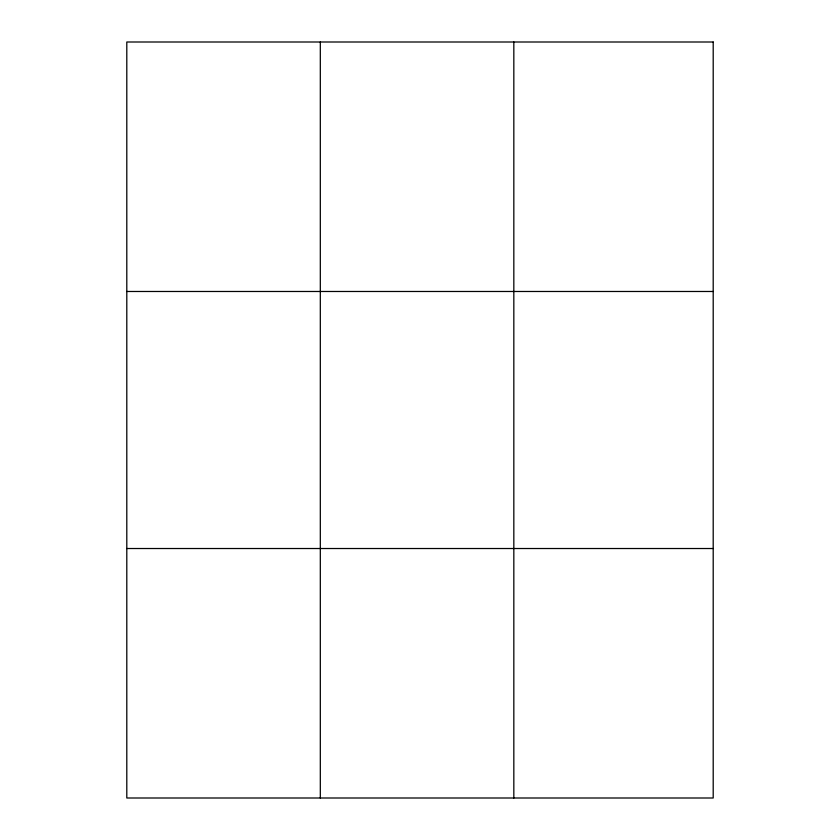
<?xml version="1.0" encoding="UTF-8"?>
<svg xmlns="http://www.w3.org/2000/svg" width="840" height="840" viewBox="0 0 840 840"><rect width="100%" height="100%" fill="white"/><g stroke="black" fill="none" stroke-linecap="round" stroke-linejoin="round"><path stroke-width="1.26" d="M320.313 798L320.313 42M513.828 798L513.828 42M126.798 291.48L713.202 291.48M126.798 548.52L713.202 548.52M713.202 42L713.202 798L126.798 798L126.798 42L713.202 42"/></g></svg>
